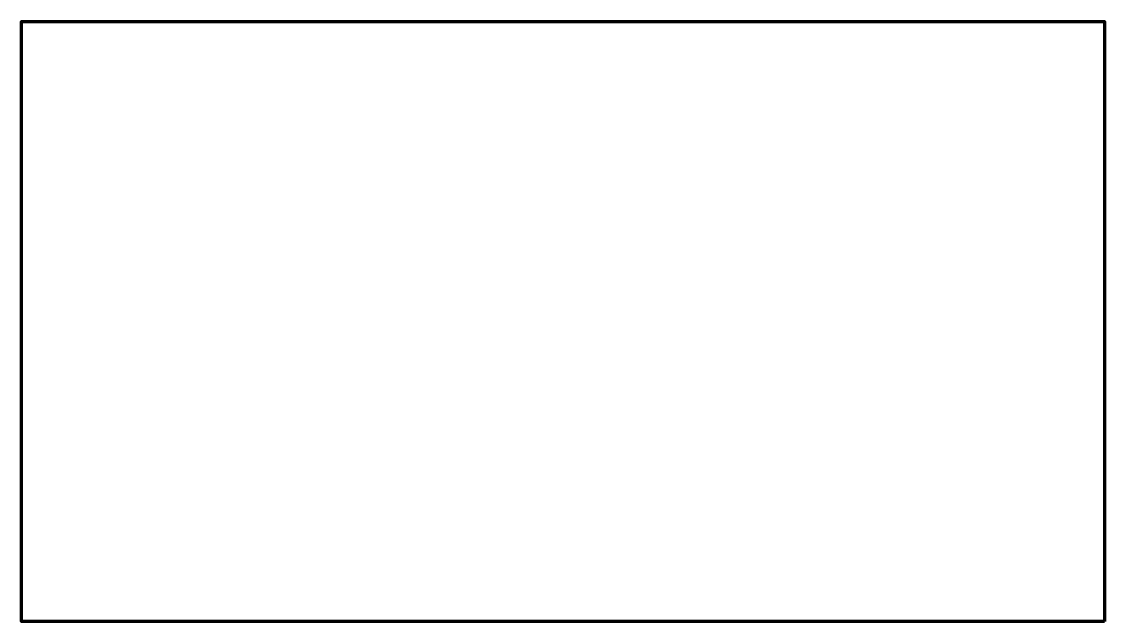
# Model space of a CAD drawing. Header units: inches. Extents: x 13.1 to 85, y -72.7 to -32.8.
import ezdxf

# ---------------------------------------------------------------- set-up
doc = ezdxf.new("R2010")
doc.units = ezdxf.units.IN
doc.header["$MEASUREMENT"] = 0
doc.layers.add('レイヤー 1', color=7, linetype='Continuous')

msp = doc.modelspace()

# ---------------------------------------------------------------- linework, layer by layer
at = {"layer": 'レイヤー 1', "color": 179, "lineweight": 100, "true_color": 0x221814}
msp.add_lwpolyline([(85.019, -72.672), (13.053, -72.672), (13.053, -32.808), (85.019, -32.808), (85.019, -72.672)], dxfattribs=at)

doc.saveas('drawing.dxf')
